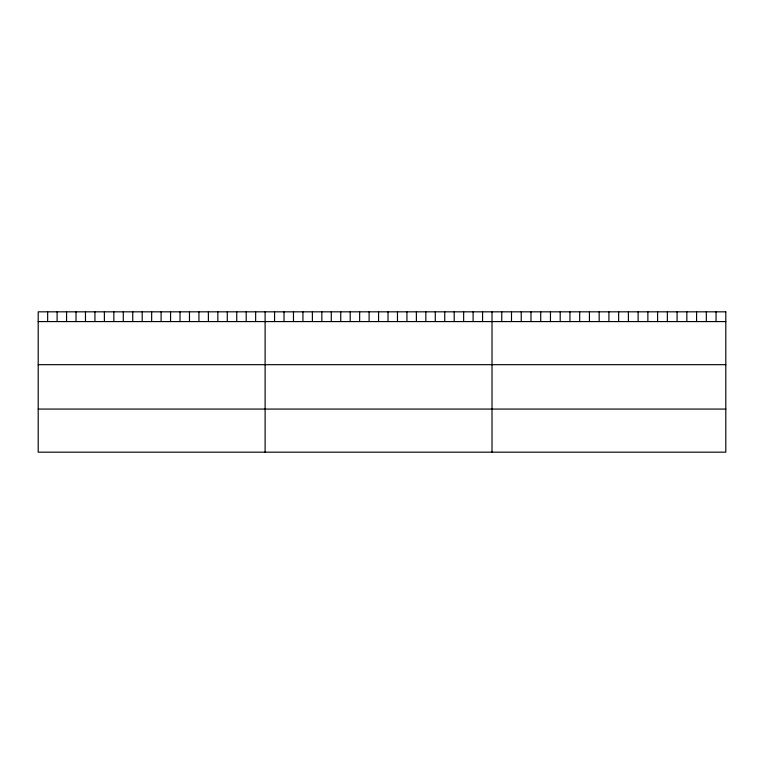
<?xml version="1.0" encoding="UTF-8"?>
<svg xmlns="http://www.w3.org/2000/svg" width="764" height="764" viewBox="0 0 764 764"><rect width="100%" height="100%" fill="white"/><g stroke="black" fill="none" stroke-linecap="round" stroke-linejoin="round"><path stroke-width="1.15" d="M38.2 321.577L725.8 321.577M38.2 364.676L725.8 364.676M38.2 409.074L725.8 409.074M716.059 311.827L716.059 321.577M706.318 311.827L706.318 321.577M696.577 311.827L696.577 321.577M686.836 311.827L686.836 321.577M677.095 311.827L677.095 321.577M667.354 311.827L667.354 321.577M657.613 311.827L657.613 321.577M647.872 311.827L647.872 321.577M638.131 311.827L638.131 321.577M628.39 311.827L628.39 321.577M618.649 311.827L618.649 321.577M608.908 311.827L608.908 321.577M599.167 311.827L599.167 321.577M589.426 311.827L589.426 321.577M579.685 311.827L579.685 321.577M569.944 311.827L569.944 321.577M560.203 311.827L560.203 321.577M550.462 311.827L550.462 321.577M540.721 311.827L540.721 321.577M530.98 311.827L530.98 321.577M521.239 311.827L521.239 321.577M511.498 311.827L511.498 321.577M501.757 311.827L501.757 321.577M492.016 311.827L492.016 452.173M482.561 311.827L482.561 321.577M473.107 311.827L473.107 321.577M463.652 311.827L463.652 321.577M454.198 311.827L454.198 321.577M444.743 311.827L444.743 321.577M435.289 311.827L435.289 321.577M425.834 311.827L425.834 321.577M416.38 311.827L416.38 321.577M406.925 311.827L406.925 321.577M397.471 311.827L397.471 321.577M388.017 311.827L388.017 321.577M378.562 311.827L378.562 321.577M369.107 311.827L369.107 321.577M359.653 311.827L359.653 321.577M350.198 311.827L350.198 321.577M340.744 311.827L340.744 321.577M331.289 311.827L331.289 321.577M321.835 311.827L321.835 321.577M312.38 311.827L312.38 321.577M302.926 311.827L302.926 321.577M293.471 311.827L293.471 321.577M284.017 311.827L284.017 321.577M274.562 311.827L274.562 321.577M265.108 311.827L265.108 452.173M255.653 311.827L255.653 321.577M246.199 311.827L246.199 321.577M236.744 311.827L236.744 321.577M227.29 311.827L227.29 321.577M217.835 311.827L217.835 321.577M208.381 311.827L208.381 321.577M198.927 311.827L198.927 321.577M189.472 311.827L189.472 321.577M180.017 311.827L180.017 321.577M170.563 311.827L170.563 321.577M161.108 311.827L161.108 321.577M151.654 311.827L151.654 321.577M142.2 311.827L142.2 321.577M132.745 311.827L132.745 321.577M123.29 311.827L123.29 321.577M113.836 311.827L113.836 321.577M104.381 311.827L104.381 321.577M94.927 311.827L94.927 321.577M85.472 311.827L85.472 321.577M76.018 311.827L76.018 321.577M66.564 311.827L66.564 321.577M57.109 311.827L57.109 321.577M47.654 311.827L47.654 321.577M725.8 311.827L38.2 311.827L38.2 452.173L725.8 452.173L725.8 311.827"/></g></svg>
